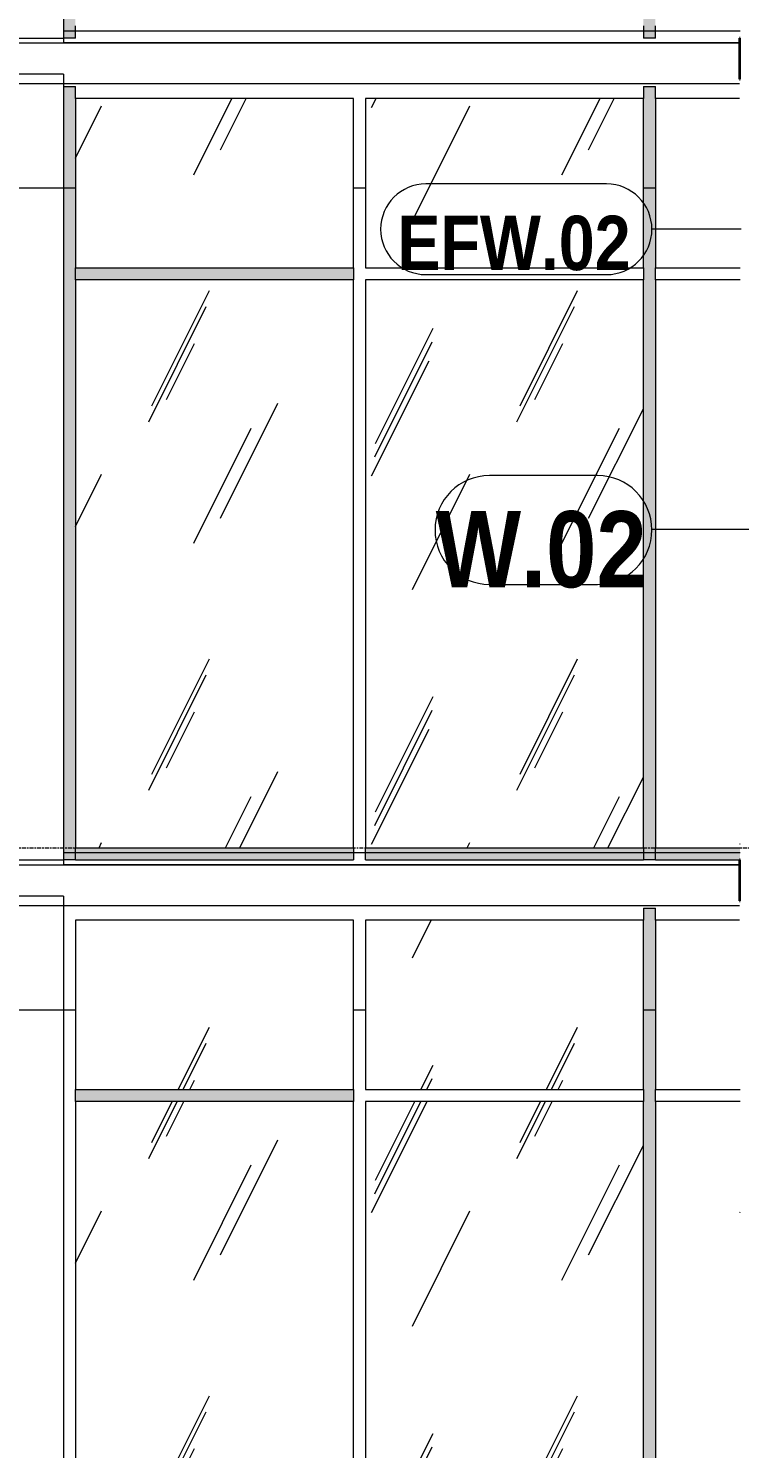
# Model space of a CAD drawing. Header units: millimetres. Extents: x 1240 to 198004, y -7796 to 35300.
# Drawn here: x 20392 to 23335, y 13314 to 19190 of the extents above; entities that cross this region are included whole.
import ezdxf

# ---------------------------------------------------------------- set-up
doc = ezdxf.new("R2010")
doc.units = ezdxf.units.MM
doc.linetypes.add('Centre', pattern=[31.75, 6.35, -4.7625, 15.875, -4.7625])
for name, color, linetype, lineweight in [('0-1', 7, 'Continuous', 5), ('A-FLOR', 192, 'Continuous', 9), ('A-FLOR-1', 10, 'Continuous', 35), ('A-FLOR-2', 7, 'Continuous', 9), ('A-FLOR-LEVL-2', 51, 'Centre', 9), ('A-GLAZ-CURT', 52, 'Continuous', 9), ('A-GLAZ-CWMG', 51, 'Continuous', 9), ('A-GLAZ-IDEN', 152, 'Continuous', 9), ('A-WALL', 113, 'Continuous', 9), ('A-WALL-IDEN', 211, 'Continuous', 9), ('S-BEAM-3', 7, 'Continuous', 9)]:
    doc.layers.add(name, color=color, linetype=linetype, lineweight=lineweight)
doc.styles.add('Arial_B', font='arialbd.ttf', dxfattribs={"width": 0.85, "height": 225})
doc.styles.add('Arial_B_1', font='arialbd.ttf', dxfattribs={"width": 0.85, "height": 315})
pattern_1 = [(63.435, (2168, 104.33), (-0.001, 1524.001), [532.46, -2875.304]), (63.435, (644, 104.33), (-0.001, 1524.001), [532.46, -2875.304]), (63.435, (2897.55, 398.8), (-0.001, 1524.001), [532.46, -2875.304]), (63.435, (1373.55, 398.8), (-0.001, 1524.001), [532.46, -2875.304]), (63.435, (2787.1, 294.83), (-0.001, 1524.001), [532.46, -2875.304]), (63.435, (1263.1, 294.83), (-0.001, 1524.001), [532.46, -2875.304]), (63.435, (2674.6, 890.1), (-0.001, 1524.001), [258.8, -3148.965]), (63.435, (1150.6, 890.1), (-0.001, 1524.001), [258.8, -3148.965]), (63.435, (2600.96, 797.95), (-0.001, 1524.001), [532.46, -2875.304]), (63.435, (1076.96, 797.95), (-0.001, 1524.001), [532.46, -2875.304]), (63.435, (2613.95, 864.1), (-0.001, 1524.001), [532.46, -2875.304]), (63.435, (1089.95, 864.1), (-0.001, 1524.001), [532.46, -2875.304]), (63.435, (1999.1, 573.94), (-0.001, 1524.001), [532.46, -2875.304]), (63.435, (475.1, 573.94), (-0.001, 1524.001), [532.46, -2875.304]), (63.435, (2012.1, 651.9), (-0.001, 1524.001), [532.46, -2875.304]), (63.435, (488.1, 651.9), (-0.001, 1524.001), [532.46, -2875.304]), (63.435, (2015.6, 708.1), (-0.001, 1524.001), [532.46, -2875.304]), (63.435, (491.6, 708.1), (-0.001, 1524.001), [532.46, -2875.304])]

# ---------------------------------------------------------------- blocks, each defined once
blk = doc.blocks.new('NCV_TKTC_KET CAU_rvt-1-TKCS_MẶT ĐỨNG NỘI KHU 1')
at = {"layer": 'A-FLOR-1'}
for p, q in [((23337.4, 19150), (23335.3, 19150)), ((23335.3, 19150), (23335.3, 18980)), ((23335.3, 18980), (23337.4, 18980)), ((23337.4, 15750), (23335.3, 15750)), ((23335.3, 15750), (23335.3, 15580)), ((23335.3, 15580), (23337.4, 15580))]:
    blk.add_line(p, q, dxfattribs=at)
at = {"layer": 'A-FLOR-2'}
for p, q in [((17636.9, 19130), (23335.3, 19130)), ((23335.3, 18960), (17636.9, 18960)), ((17636.9, 15730), (23335.3, 15730)), ((23335.3, 15560), (17636.9, 15560))]:
    blk.add_line(p, q, dxfattribs=at)
at = {"layer": 'S-BEAM-3'}
for p, q in [((17636.9, 19130), (23335.3, 19130)), ((17636.9, 18530), (20586.9, 18530)), ((21736.9, 18530), (21786.9, 18530)), ((22936.9, 18530), (22986.9, 18530)), ((17636.9, 15730), (23335.3, 15730)), ((17636.9, 15130), (20586.9, 15130)), ((21736.9, 15130), (21786.9, 15130)), ((22936.9, 15130), (22986.9, 15130))]:
    blk.add_line(p, q, dxfattribs=at)
blk = doc.blocks.new('System Panel - Glazed-V175-TKCS_MẶT ĐỨNG NỘI KHU 1')
at = {"layer": 'A-GLAZ-CURT'}
h = blk.add_hatch(dxfattribs=at)
h.set_pattern_fill('FP_2', color=256, style=0, pattern_type=2)
h.set_pattern_definition(pattern_1)
h.paths.add_polyline_path([(21736.9, 15800), (21736.9, 18150), (20586.9, 18150), (20586.9, 15800)])
for p, q in [((21736.9, 18150), (20586.9, 18150)), ((20586.9, 18150), (20586.9, 15800)), ((21736.9, 15800), (21736.9, 18150)), ((20586.9, 15800), (21736.9, 15800))]:
    blk.add_line(p, q, dxfattribs=at)
blk = doc.blocks.new('System Panel - Glazed-V176-TKCS_MẶT ĐỨNG NỘI KHU 1')
at = {"layer": 'A-GLAZ-CURT'}
h = blk.add_hatch(dxfattribs=at)
h.set_pattern_fill('FP_2', color=256, style=0, pattern_type=2)
h.set_pattern_definition(pattern_1)
h.paths.add_polyline_path([(22936.9, 15800), (22936.9, 18150), (21786.9, 18150), (21786.9, 15800)])
for p, q in [((22936.9, 18150), (21786.9, 18150)), ((21786.9, 18150), (21786.9, 15800)), ((22936.9, 15800), (22936.9, 18150)), ((21786.9, 15800), (22936.9, 15800))]:
    blk.add_line(p, q, dxfattribs=at)
blk = doc.blocks.new('System Panel - Glazed-V177-TKCS_MẶT ĐỨNG NỘI KHU 1')
at = {"layer": 'A-GLAZ-CURT'}
h = blk.add_hatch(dxfattribs=at)
h.set_pattern_fill('FP_2', color=256, style=0, pattern_type=2)
h.set_pattern_definition(pattern_1)
h.paths.add_polyline_path([(23162.9, 15800), (23337.4, 15800), (23337.4, 16900), (23335.3, 16900), (23335.3, 17500), (23337.4, 17500), (23337.4, 18150), (22986.9, 18150), (22986.9, 15800)])
for p, q in [((23337.4, 18150), (22986.9, 18150)), ((22986.9, 18150), (22986.9, 15800)), ((22986.9, 15800), (23337.4, 15800))]:
    blk.add_line(p, q, dxfattribs=at)
blk = doc.blocks.new('System Panel - Glazed-V178-TKCS_MẶT ĐỨNG NỘI KHU 1')
at = {"layer": 'A-GLAZ-CURT'}
h = blk.add_hatch(dxfattribs=at)
h.set_pattern_fill('FP_2', color=256, style=0, pattern_type=2)
h.set_pattern_definition(pattern_1)
h.paths.add_polyline_path([(21736.9, 18200), (21736.9, 18900), (20586.9, 18900), (20586.9, 18200)])
for p, q in [((21736.9, 18900), (20586.9, 18900)), ((20586.9, 18900), (20586.9, 18200)), ((21736.9, 18200), (21736.9, 18900)), ((20586.9, 18200), (21736.9, 18200))]:
    blk.add_line(p, q, dxfattribs=at)
blk = doc.blocks.new('System Panel - Glazed-V179-TKCS_MẶT ĐỨNG NỘI KHU 1')
at = {"layer": 'A-GLAZ-CURT'}
h = blk.add_hatch(dxfattribs=at)
h.set_pattern_fill('FP_2', color=256, style=0, pattern_type=2)
h.set_pattern_definition(pattern_1)
h.paths.add_polyline_path([(22936.9, 18200), (22936.9, 18900), (21786.9, 18900), (21786.9, 18200)])
for p, q in [((22936.9, 18900), (21786.9, 18900)), ((21786.9, 18900), (21786.9, 18200)), ((22936.9, 18200), (22936.9, 18900)), ((21786.9, 18200), (22936.9, 18200))]:
    blk.add_line(p, q, dxfattribs=at)
blk = doc.blocks.new('System Panel - Glazed-V180-TKCS_MẶT ĐỨNG NỘI KHU 1')
at = {"layer": 'A-GLAZ-CURT'}
h = blk.add_hatch(dxfattribs=at)
h.set_pattern_fill('FP_2', color=256, style=0, pattern_type=2)
h.set_pattern_definition(pattern_1)
h.paths.add_polyline_path([(22986.9, 18200), (23337.4, 18200), (23337.4, 18750), (23335.3, 18750), (23335.3, 18900), (22986.9, 18900)])
for p, q in [((23335.3, 18900), (22986.9, 18900)), ((22986.9, 18900), (22986.9, 18200)), ((22986.9, 18200), (23337.4, 18200))]:
    blk.add_line(p, q, dxfattribs=at)
blk = doc.blocks.new('Rectangular Mullion - 50 x 100mm-1286802-TKCS_MẶT ĐỨNG NỘI KHU 1')
at = {"layer": 'A-GLAZ-CWMG'}
blk.add_hatch(color=256, dxfattribs=at).paths.add_polyline_path([(21736.9, 15750), (21736.9, 15800), (20586.9, 15800), (20586.9, 15750)])
for p, q in [((20586.9, 15750), (20586.9, 15800)), ((20586.9, 15750), (21736.9, 15750)), ((21736.9, 15800), (21736.9, 15750))]:
    blk.add_line(p, q, dxfattribs=at)
blk = doc.blocks.new('Rectangular Mullion - 50 x 100mm-V181-TKCS_MẶT ĐỨNG NỘI KHU 1')
at = {"layer": 'A-GLAZ-CWMG'}
h = blk.add_hatch(color=256, dxfattribs=at)
h.paths.add_polyline_path([(23335.3, 15750), (23337.4, 15750), (23337.4, 15800), (22986.9, 15800), (22986.9, 15750), (23162.9, 15750)])
h.paths.add_polyline_path([(23537.4, 15750), (23547.4, 15750), (23547.4, 15800), (23537.4, 15800)])
for q in [(22986.9, 15800), (23335.3, 15750)]:
    blk.add_line((22986.9, 15750), q, dxfattribs=at)
blk = doc.blocks.new('Rectangular Mullion - 50 x 100mm-1286810-TKCS_MẶT ĐỨNG NỘI KHU 1')
at = {"layer": 'A-GLAZ-CWMG'}
blk.add_hatch(color=256, dxfattribs=at).paths.add_polyline_path([(20586.9, 18175), (20586.9, 18950), (20536.9, 18950), (20536.9, 18175), (20579.6, 18175)])
for p, q in [((20536.9, 18950), (20586.9, 18950)), ((20536.9, 18950), (20536.9, 18175)), ((20586.9, 18900), (20586.9, 18950)), ((20586.9, 18175), (20586.9, 18200))]:
    blk.add_line(p, q, dxfattribs=at)
blk = doc.blocks.new('Rectangular Mullion - 50 x 100mm-1286811-TKCS_MẶT ĐỨNG NỘI KHU 1')
at = {"layer": 'A-GLAZ-CWMG'}
blk.add_hatch(color=256, dxfattribs=at).paths.add_polyline_path([(20579.6, 15750), (20586.9, 15750), (20586.9, 18175), (20536.9, 18175), (20536.9, 15750)])
for p, q in [((20536.9, 18175), (20536.9, 15750)), ((20586.9, 18150), (20586.9, 18175)), ((20586.9, 15750), (20536.9, 15750)), ((20586.9, 15750), (20586.9, 15800))]:
    blk.add_line(p, q, dxfattribs=at)
blk = doc.blocks.new('Rectangular Mullion - 50 x 100mm-1286803-TKCS_MẶT ĐỨNG NỘI KHU 1')
at = {"layer": 'A-GLAZ-CWMG'}
blk.add_hatch(color=256, dxfattribs=at).paths.add_polyline_path([(20586.9, 18150), (21736.9, 18150), (21736.9, 18200), (20586.9, 18200)])
for p, q in [((20586.9, 18150), (20586.9, 18200)), ((21736.9, 18200), (21736.9, 18150))]:
    blk.add_line(p, q, dxfattribs=at)
blk = doc.blocks.new('Rectangular Mullion - 50 x 100mm-V41-TKCS_MẶT ĐỨNG NỘI KHU 1')
at = {"layer": 'A-GLAZ-CWMG'}
blk.add_hatch(color=256, dxfattribs=at).paths.add_polyline_path([(22936.9, 8950), (22986.9, 8950), (22986.9, 11375), (22936.9, 11375), (22936.9, 9000)])
for p, q in [((22936.9, 11375), (22936.9, 11350)), ((22986.9, 11350), (22986.9, 11375)), ((22936.9, 9000), (22936.9, 8950)), ((22986.9, 8950), (22986.9, 9000)), ((22986.9, 8950), (22936.9, 8950))]:
    blk.add_line(p, q, dxfattribs=at)
blk = doc.blocks.new('Rectangular Mullion - 50 x 100mm-1286805-TKCS_MẶT ĐỨNG NỘI KHU 1')
at = {"layer": 'A-GLAZ-CWMG'}
blk.add_hatch(color=256, dxfattribs=at).paths.add_polyline_path([(22986.9, 7975), (22986.9, 8750), (22936.9, 8750), (22936.9, 7975)])
for p, q in [((22936.9, 8750), (22986.9, 8750)), ((22936.9, 8750), (22936.9, 8700)), ((22986.9, 8700), (22986.9, 8750)), ((22936.9, 8000), (22936.9, 7975)), ((22986.9, 7975), (22986.9, 8000))]:
    blk.add_line(p, q, dxfattribs=at)
blk = doc.blocks.new('System Panel - Glazed-V208-TKCS_MẶT ĐỨNG NỘI KHU 1')
at = {"layer": 'A-GLAZ-CURT'}
h = blk.add_hatch(dxfattribs=at)
h.set_pattern_fill('FP_2', color=256, style=0, pattern_type=2)
h.set_pattern_definition(pattern_1)
h.paths.add_polyline_path([(22936.9, 12400), (22936.9, 14750), (21786.9, 14750), (21786.9, 12400)])
for p, q in [((22936.9, 14750), (21786.9, 14750)), ((21786.9, 14750), (21786.9, 12400)), ((22936.9, 12400), (22936.9, 14750)), ((21786.9, 12400), (22936.9, 12400))]:
    blk.add_line(p, q, dxfattribs=at)
blk = doc.blocks.new('System Panel - Glazed-V209-TKCS_MẶT ĐỨNG NỘI KHU 1')
at = {"layer": 'A-GLAZ-CURT'}
h = blk.add_hatch(dxfattribs=at)
h.set_pattern_fill('FP_2', color=256, style=0, pattern_type=2)
h.set_pattern_definition(pattern_1)
h.paths.add_polyline_path([(23547.4, 12400), (23547.4, 13500), (23537.4, 13500), (23537.4, 12400)])
h.paths.add_polyline_path([(23337.4, 12400), (23337.4, 13500), (23335.3, 13500), (23335.3, 14100), (23337.4, 14100), (23337.4, 14750), (22986.9, 14750), (22986.9, 12400), (23335.3, 12400)])
for p, q in [((23337.4, 14750), (22986.9, 14750)), ((22986.9, 14750), (22986.9, 12400)), ((22986.9, 12400), (23337.4, 12400))]:
    blk.add_line(p, q, dxfattribs=at)
blk = doc.blocks.new('System Panel - Glazed-V210-TKCS_MẶT ĐỨNG NỘI KHU 1')
at = {"layer": 'A-GLAZ-CURT'}
h = blk.add_hatch(dxfattribs=at)
h.set_pattern_fill('FP_2', color=256, style=0, pattern_type=2)
h.set_pattern_definition(pattern_1)
h.paths.add_polyline_path([(22936.9, 14800), (22936.9, 15500), (21786.9, 15500), (21786.9, 14800)])
for p, q in [((22936.9, 15500), (21786.9, 15500)), ((21786.9, 15500), (21786.9, 14800)), ((22936.9, 14800), (22936.9, 15500)), ((21786.9, 14800), (22936.9, 14800))]:
    blk.add_line(p, q, dxfattribs=at)
blk = doc.blocks.new('System Panel - Glazed-V211-TKCS_MẶT ĐỨNG NỘI KHU 1')
at = {"layer": 'A-GLAZ-CURT'}
h = blk.add_hatch(dxfattribs=at)
h.set_pattern_fill('FP_2', color=256, style=0, pattern_type=2)
h.set_pattern_definition(pattern_1)
h.paths.add_polyline_path([(22986.9, 14800), (23337.4, 14800), (23337.4, 15350), (23335.3, 15350), (23335.3, 15500), (22986.9, 15500)])
h.paths.add_polyline_path([(23537.4, 15460), (23547.4, 15460), (23547.4, 15500), (23537.4, 15500)])
for p, q in [((23335.3, 15500), (22986.9, 15500)), ((22986.9, 15500), (22986.9, 14800)), ((23547.4, 15500), (23537.4, 15500)), ((22986.9, 14800), (23337.4, 14800))]:
    blk.add_line(p, q, dxfattribs=at)
blk = doc.blocks.new('System Panel - Glazed-V271-TKCS_MẶT ĐỨNG NỘI KHU 1')
at = {"layer": 'A-GLAZ-CURT'}
h = blk.add_hatch(dxfattribs=at)
h.set_pattern_fill('FP_2', color=256, style=0, pattern_type=2)
h.set_pattern_definition(pattern_1)
h.paths.add_polyline_path([(21736.9, 12400), (21736.9, 14750), (20586.9, 14750), (20586.9, 12400)])
for p, q in [((21736.9, 14750), (20586.9, 14750)), ((20586.9, 14750), (20586.9, 12400)), ((21736.9, 12400), (21736.9, 14750)), ((20586.9, 12400), (21736.9, 12400))]:
    blk.add_line(p, q, dxfattribs=at)
blk = doc.blocks.new('System Panel - Glazed-V272-TKCS_MẶT ĐỨNG NỘI KHU 1')
at = {"layer": 'A-GLAZ-CURT'}
h = blk.add_hatch(dxfattribs=at)
h.set_pattern_fill('FP_2', color=256, style=0, pattern_type=2)
h.set_pattern_definition(pattern_1)
h.paths.add_polyline_path([(21736.9, 14800), (21736.9, 15500), (20586.9, 15500), (20586.9, 14800)])
for p, q in [((21736.9, 15500), (20586.9, 15500)), ((20586.9, 15500), (20586.9, 14800)), ((21736.9, 14800), (21736.9, 15500)), ((20586.9, 14800), (21736.9, 14800))]:
    blk.add_line(p, q, dxfattribs=at)
blk = doc.blocks.new('SSA-WINDOW TAG - 10-2062020-TKCS_MẶT ĐỨNG NỘI KHU 1')
at = {"layer": 'A-GLAZ-IDEN'}
for p, q in [((22610.6, 7667.3), (22163, 7667.3)), ((22163, 7217.3), (22610.6, 7217.3))]:
    blk.add_line(p, q, dxfattribs=at)
for centre, start, end in [((22163, 7442.3), 90, 270), ((22610.6, 7442.3), 270, 90)]:
    blk.add_arc(centre, 225, start, end, dxfattribs=at)
blk = doc.blocks.new('CTL_WALL TAG NO MARK - 10-2062273-TKCS_MẶT ĐỨNG NỘI KHU 1')
at = {"layer": 'A-WALL-IDEN'}
for p, q in [((16488.7, 30459.2), (15741, 30459.2)), ((15741, 30084.2), (16488.7, 30084.2))]:
    blk.add_line(p, q, dxfattribs=at)
for centre, start, end in [((15741, 30271.7), 90, 270), ((16488.7, 30271.7), 270, 90)]:
    blk.add_arc(centre, 187.5, start, end, dxfattribs=at)

msp = doc.modelspace()

# ---------------------------------------------------------------- linework, layer by layer
at = {"layer": 'A-FLOR'}
for p, q in [((20536.9, 19180), (23337.4, 19180)), ((20536.9, 19150), (20536.9, 19130)), ((23335.3, 19130), (20536.9, 19130)), ((20536.9, 15780), (23337.4, 15780)), ((20536.9, 15750), (20536.9, 15730)), ((23335.3, 15730), (20536.9, 15730))]:
    msp.add_line(p, q, dxfattribs=at)
at = {"layer": 'A-FLOR-LEVL-2'}
msp.add_line((1240.2, 15800), (91585, 15800), dxfattribs=at)
at = {"layer": 'A-GLAZ-IDEN'}
msp.add_line((23420.5, 17116.5), (22972.4, 17116.5), dxfattribs=at)
at = {"layer": 'A-WALL'}
for p, q in [((20536.9, 22400), (20536.9, 19150)), ((17636.9, 19150), (20536.9, 19150)), ((20536.9, 19000), (17636.9, 19000)), ((20536.9, 19000), (20536.9, 15750)), ((17636.9, 15750), (20536.9, 15750)), ((20536.9, 15600), (17636.9, 15600)), ((20536.9, 15600), (20536.9, 12350))]:
    msp.add_line(p, q, dxfattribs=at)
at = {"layer": 'A-WALL-IDEN'}
msp.add_line((23342.1, 18359), (22972.4, 18359), dxfattribs=at)

# ---------------------------------------------------------------- block references
at = {"layer": '0-1'}
msp.add_blockref('NCV_TKTC_KET CAU_rvt-1-TKCS_MẶT ĐỨNG NỘI KHU 1', (0, 0), dxfattribs=at)
at = {"layer": 'A-GLAZ-CURT'}
for name in ['System Panel - Glazed-V178-TKCS_MẶT ĐỨNG NỘI KHU 1', 'System Panel - Glazed-V179-TKCS_MẶT ĐỨNG NỘI KHU 1', 'System Panel - Glazed-V180-TKCS_MẶT ĐỨNG NỘI KHU 1', 'System Panel - Glazed-V175-TKCS_MẶT ĐỨNG NỘI KHU 1', 'System Panel - Glazed-V176-TKCS_MẶT ĐỨNG NỘI KHU 1', 'System Panel - Glazed-V177-TKCS_MẶT ĐỨNG NỘI KHU 1', 'System Panel - Glazed-V272-TKCS_MẶT ĐỨNG NỘI KHU 1', 'System Panel - Glazed-V210-TKCS_MẶT ĐỨNG NỘI KHU 1', 'System Panel - Glazed-V211-TKCS_MẶT ĐỨNG NỘI KHU 1', 'System Panel - Glazed-V271-TKCS_MẶT ĐỨNG NỘI KHU 1', 'System Panel - Glazed-V208-TKCS_MẶT ĐỨNG NỘI KHU 1', 'System Panel - Glazed-V209-TKCS_MẶT ĐỨNG NỘI KHU 1']:
    msp.add_blockref(name, (0, 0), dxfattribs=at)
at = {"layer": 'A-GLAZ-CWMG'}
for name, p in [('Rectangular Mullion - 50 x 100mm-1286811-TKCS_MẶT ĐỨNG NỘI KHU 1', (0, 3400)), ('Rectangular Mullion - 50 x 100mm-V41-TKCS_MẶT ĐỨNG NỘI KHU 1', (0, 10200)), ('Rectangular Mullion - 50 x 100mm-1286810-TKCS_MẶT ĐỨNG NỘI KHU 1', (0, 0)), ('Rectangular Mullion - 50 x 100mm-1286805-TKCS_MẶT ĐỨNG NỘI KHU 1', (0, 10200)), ('Rectangular Mullion - 50 x 100mm-1286811-TKCS_MẶT ĐỨNG NỘI KHU 1', (0, 0)), ('Rectangular Mullion - 50 x 100mm-1286803-TKCS_MẶT ĐỨNG NỘI KHU 1', (0, 0)), ('Rectangular Mullion - 50 x 100mm-V41-TKCS_MẶT ĐỨNG NỘI KHU 1', (0, 6800)), ('Rectangular Mullion - 50 x 100mm-1286802-TKCS_MẶT ĐỨNG NỘI KHU 1', (0, 0)), ('Rectangular Mullion - 50 x 100mm-1286802-TKCS_MẶT ĐỨNG NỘI KHU 1', (1200, 0)), ('Rectangular Mullion - 50 x 100mm-V181-TKCS_MẶT ĐỨNG NỘI KHU 1', (0, 0)), ('Rectangular Mullion - 50 x 100mm-1286805-TKCS_MẶT ĐỨNG NỘI KHU 1', (0, 6800)), ('Rectangular Mullion - 50 x 100mm-1286803-TKCS_MẶT ĐỨNG NỘI KHU 1', (0, -3400)), ('Rectangular Mullion - 50 x 100mm-V41-TKCS_MẶT ĐỨNG NỘI KHU 1', (0, 3400))]:
    msp.add_blockref(name, p, dxfattribs=at)
at = {"layer": 'A-GLAZ-IDEN'}
msp.add_blockref('SSA-WINDOW TAG - 10-2062020-TKCS_MẶT ĐỨNG NỘI KHU 1', (136.8, 9672.7), dxfattribs=at)
at = {"layer": 'A-WALL-IDEN'}
msp.add_blockref('CTL_WALL TAG NO MARK - 10-2062273-TKCS_MẶT ĐỨNG NỘI KHU 1', (6296.2, -11912.7), dxfattribs=at)

# ---------------------------------------------------------------- texts
at = {"layer": 'A-GLAZ-IDEN', "insert": (22514.2, 17033.1), "char_height": 315, "width": 902.7, "attachment_point": 5, "line_spacing_factor": 0.936439, "style": 'Arial_B_1'}
msp.add_mtext('\\pt6.3756,12.7512,19.12365,25.49925,31.87485,38.25045,44.62605,50.9985,57.3741,63.7497,70.1253,76.5009,82.8765,89.24895,95.62455,102.00015,108.37575,114.75135,121.1238,127.4994,133.875,140.2506,146.6262,152.99865,159.37425,165.74985,172.12545,178.50105,184.8735,191.2491,197.6247,204.0003;W.02', dxfattribs=at)
at = {"layer": 'A-WALL-IDEN', "insert": (22401.7, 18300.9), "char_height": 225, "width": 995.775, "attachment_point": 5, "line_spacing_factor": 0.936439, "style": 'Arial_B'}
msp.add_mtext('\\pt6.37425,12.75075,19.125,25.49925,31.87575,38.25,44.62425,51.00075,57.375,63.74925,70.12575,76.5,82.87425,89.25075,95.625,101.99925,108.37575,114.75,121.12425,127.50075,133.875,140.24925,146.62575,153,159.37425,165.75075,172.125,178.49925,184.87575,191.25,197.62425,204.00075;EFW.02', dxfattribs=at)

doc.saveas('drawing.dxf')
